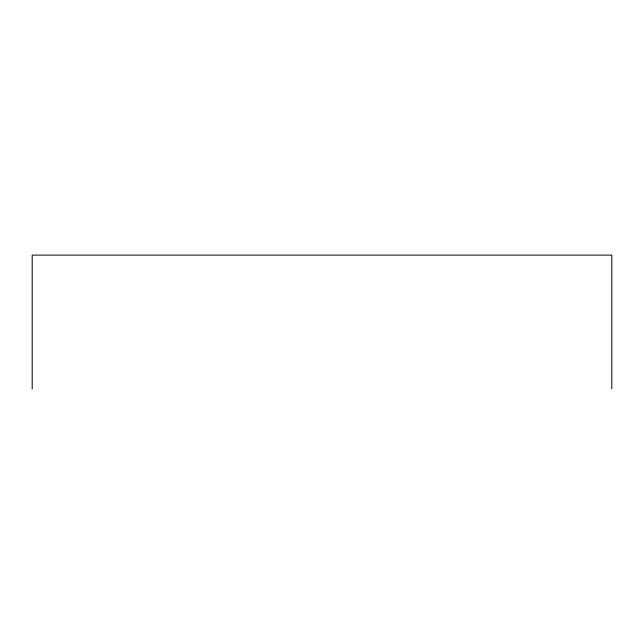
<?xml version="1.0" encoding="UTF-8"?>
<svg xmlns="http://www.w3.org/2000/svg" width="644" height="644" viewBox="0 0 644 644"><rect width="100%" height="100%" fill="white"/><g stroke="black" fill="none" stroke-linecap="round" stroke-linejoin="round"><path stroke-width="0.97" d="M611.8 388.887L611.8 255.113L32.2 255.113L32.2 388.887"/></g></svg>
